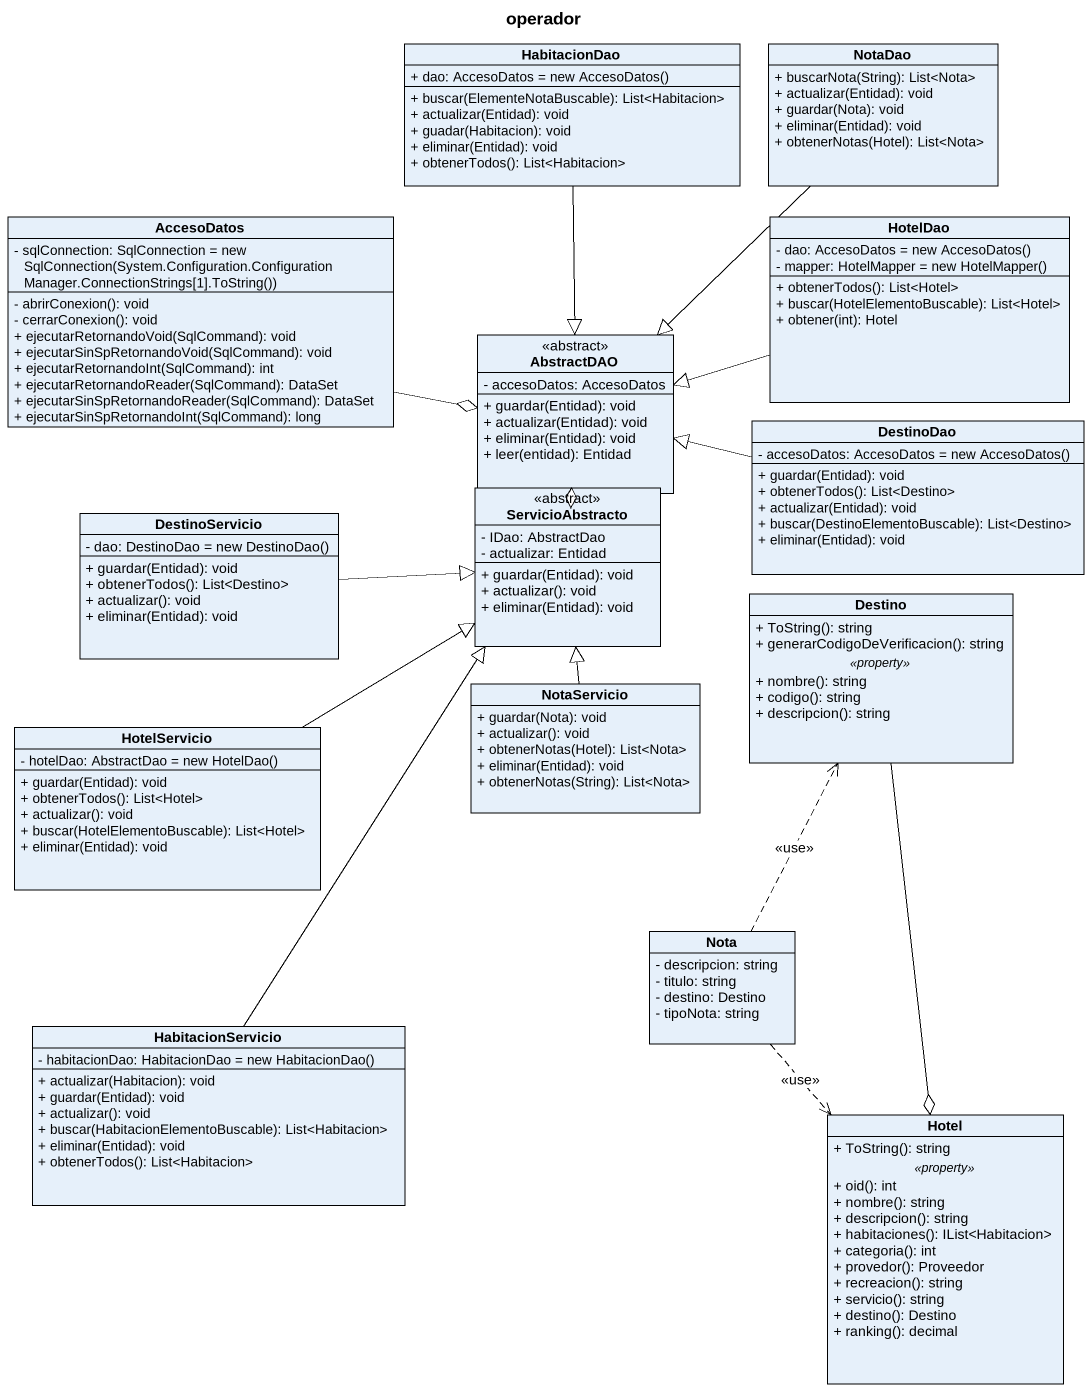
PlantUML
@startuml
title operador
hide circle
hide empty members
skinparam classAttributeIconSize 0
class HabitacionDao {
  {field} + dao: AccesoDatos = new AccesoDatos()
  + buscar(ElementeNotaBuscable): List<Habitacion>
  + actualizar(Entidad): void
  + guadar(Habitacion): void
  + eliminar(Entidad): void
  + obtenerTodos(): List<Habitacion>
}
class NotaDao {
  + buscarNota(String): List<Nota>
  + actualizar(Entidad): void
  + guardar(Nota): void
  + eliminar(Entidad): void
  + obtenerNotas(Hotel): List<Nota>
}
class AccesoDatos {
  {field} - sqlConnection: SqlConnection = new SqlConnection(System.Configuration.ConfigurationManager.ConnectionStrings[1].ToString())
  - abrirConexion(): void
  - cerrarConexion(): void
  + ejecutarRetornandoVoid(SqlCommand): void
  + ejecutarSinSpRetornandoVoid(SqlCommand): void
  + ejecutarRetornandoInt(SqlCommand): int
  + ejecutarRetornandoReader(SqlCommand): DataSet
  + ejecutarSinSpRetornandoReader(SqlCommand): DataSet
  + ejecutarSinSpRetornandoInt(SqlCommand): long
}
class HotelDao {
  {field} - dao: AccesoDatos = new AccesoDatos()
  {field} - mapper: HotelMapper = new HotelMapper()
  + obtenerTodos(): List<Hotel>
  + buscar(HotelElementoBuscable): List<Hotel>
  + obtener(int): Hotel
}
class AbstractDAO <<abstract>> {
  - accesoDatos: AccesoDatos
  + guardar(Entidad): void
  + actualizar(Entidad): void
  + eliminar(Entidad): void
  + leer(entidad): Entidad
}
class DestinoDao {
  {field} - accesoDatos: AccesoDatos = new AccesoDatos()
  + guardar(Entidad): void
  + obtenerTodos(): List<Destino>
  + actualizar(Entidad): void
  + buscar(DestinoElementoBuscable): List<Destino>
  + eliminar(Entidad): void
}
class DestinoServicio {
  {field} - dao: DestinoDao = new DestinoDao()
  + guardar(Entidad): void
  + obtenerTodos(): List<Destino>
  + actualizar(): void
  + eliminar(Entidad): void
}
class ServicioAbstracto <<abstract>> {
  - IDao: AbstractDao
  - actualizar: Entidad
  + guardar(Entidad): void
  + actualizar(): void
  + eliminar(Entidad): void
}
class Destino {
  + ToString(): string
  + generarCodigoDeVerificacion(): string
  .. <<property>> ..
  + nombre(): string
  + codigo(): string
  + descripcion(): string
}
class NotaServicio {
  + guardar(Nota): void
  + actualizar(): void
  + obtenerNotas(Hotel): List<Nota>
  + eliminar(Entidad): void
  + obtenerNotas(String): List<Nota>
}
class HotelServicio {
  {field} - hotelDao: AbstractDao = new HotelDao()
  + guardar(Entidad): void
  + obtenerTodos(): List<Hotel>
  + actualizar(): void
  + buscar(HotelElementoBuscable): List<Hotel>
  + eliminar(Entidad): void
}
class Nota {
  - descripcion: string
  - titulo: string
  - destino: Destino
  - tipoNota: string
}
class HabitacionServicio {
  {field} - habitacionDao: HabitacionDao = new HabitacionDao()
  + actualizar(Habitacion): void
  + guardar(Entidad): void
  + actualizar(): void
  + buscar(HabitacionElementoBuscable): List<Habitacion>
  + eliminar(Entidad): void
  + obtenerTodos(): List<Habitacion>
}
class Hotel {
  + ToString(): string
  .. <<property>> ..
  + oid(): int
  + nombre(): string
  + descripcion(): string
  + habitaciones(): IList<Habitacion>
  + categoria(): int
  + provedor(): Proveedor
  + recreacion(): string
  + servicio(): string
  + destino(): Destino
  + ranking(): decimal
}
HabitacionDao --|> AbstractDAO
HabitacionDao --|> AbstractDAO
NotaDao --|> AbstractDAO
NotaDao --|> AbstractDAO
AccesoDatos -right-o AbstractDAO
HotelDao -left-|> AbstractDAO
AbstractDAO --o ServicioAbstracto
DestinoDao -left-|> AbstractDAO
DestinoDao -left-|> AbstractDAO
DestinoServicio -right-|> ServicioAbstracto
Destino --o Hotel
NotaServicio -up-|> ServicioAbstracto
NotaServicio -up-|> ServicioAbstracto
HotelServicio -up-|> ServicioAbstracto
HotelServicio -up-|> ServicioAbstracto
Nota .up.> Destino : <<use>>
Nota ..> Hotel : <<use>>
HabitacionServicio -up-|> ServicioAbstracto
@enduml
